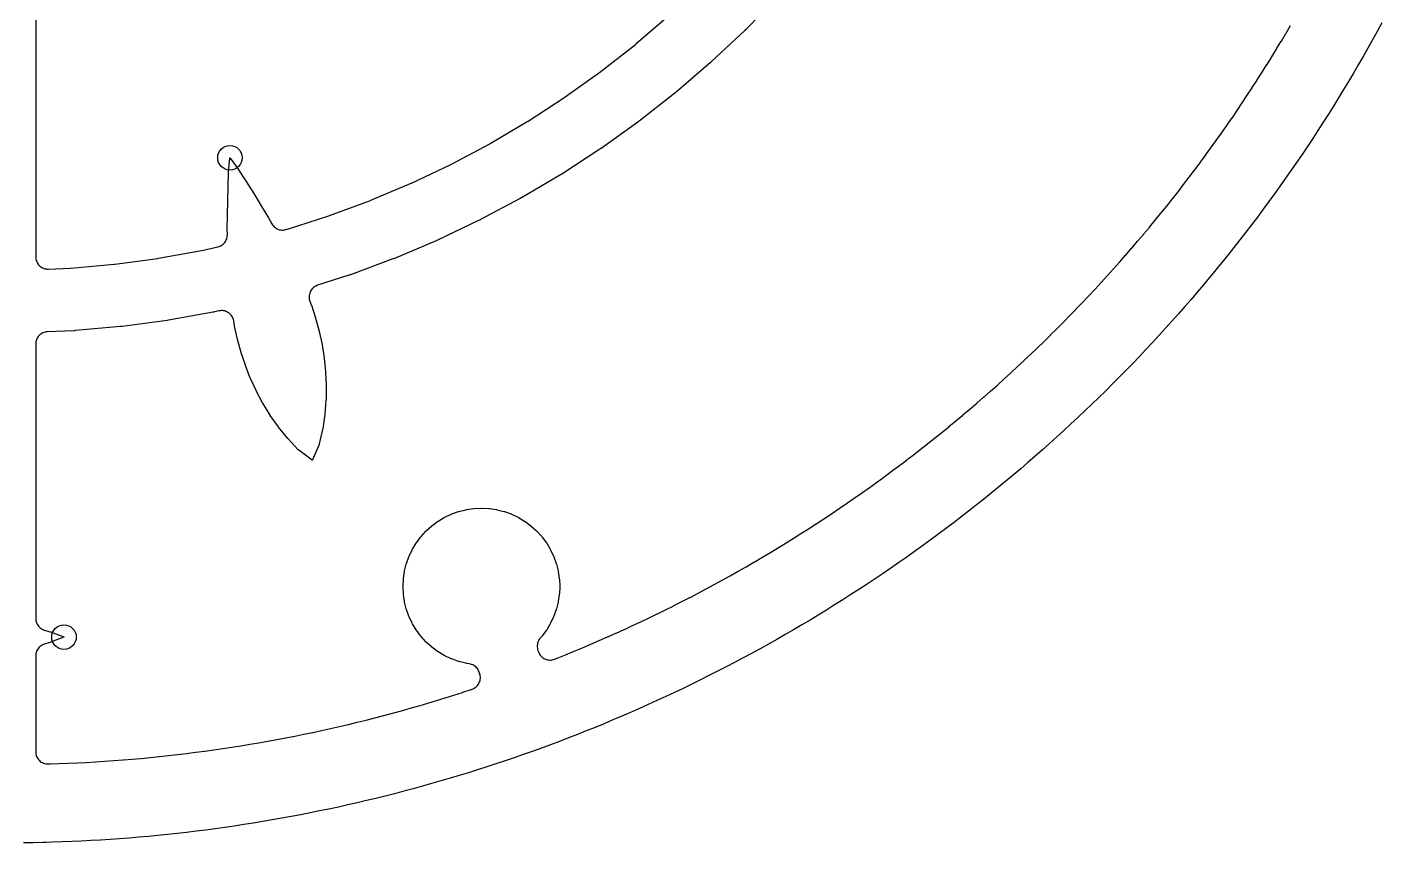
# Model space of a CAD drawing. Header units: millimetres. Extents: x -31.9 to 31.9, y -31.9 to 31.9.
# Drawn here: x 0.46 to 28.04, y -31.9 to -15.29 of the extents above; entities that cross this region are included whole.
import ezdxf

# ---------------------------------------------------------------- set-up
doc = ezdxf.new("R2010")
doc.units = ezdxf.units.MM
for name, color, linetype in [('CUT_INNER', 6, 'Continuous'), ('CUT_OUTER', 1, 'Continuous'), ('ENGRAVE', 7, 'Continuous')]:
    doc.layers.add(name, color=color, linetype=linetype)

msp = doc.modelspace()

# ---------------------------------------------------------------- linework, layer by layer
at = {"layer": 'CUT_INNER'}
for points in [[(0.638, -13.9015), (0.638, -19.9685), (0.6393, -19.9937), (0.6431, -20.0187), (0.6494, -20.0431), (0.6581, -20.0668), (0.6692, -20.0894), (0.6825, -20.1109), (0.6979, -20.1308), (0.7152, -20.1492), (0.7343, -20.1657), (0.7549, -20.1802), (0.7769, -20.1925), (0.8001, -20.2026), (0.8241, -20.2102), (0.8488, -20.2154), (0.8739, -20.2181), (0.8991, -20.2183), (1.3408, -20.1987), (1.3519, -20.1979), (2.2355, -20.1193), (2.2465, -20.1181), (3.1258, -20.0003), (3.1367, -19.9986), (4.0099, -19.842), (4.0207, -19.8398), (4.3446, -19.7667), (4.3679, -19.7603), (4.3904, -19.7516), (4.412, -19.7408), (4.4325, -19.728), (4.4516, -19.7133), (4.4692, -19.6967), (4.4852, -19.6786), (4.4993, -19.659), (4.5114, -19.6381), (4.5215, -19.6162), (4.5294, -19.5934), (4.5351, -19.5699), (4.5385, -19.546), (4.5396, -19.5219), (4.5391, -19.4065), (4.5391, -19.405), (4.5414, -19.1187), (4.5462, -18.8297), (4.5532, -18.5401), (4.5532, -18.5387), (4.5633, -18.253), (4.5638, -18.2452), (4.5918, -17.9599), (4.5927, -17.9544), (4.5962, -17.9587), (4.7652, -18.1902), (4.7696, -18.1967), (4.9233, -18.4378), (4.924, -18.4389), (5.0761, -18.6834), (5.2268, -18.9297), (5.3752, -19.177), (5.376, -19.1783), (5.447, -19.2999), (5.4608, -19.321), (5.4766, -19.3406), (5.4943, -19.3584), (5.5137, -19.3745), (5.5346, -19.3884), (5.5568, -19.4002), (5.5801, -19.4098), (5.6042, -19.4169), (5.6289, -19.4216), (5.654, -19.4237), (5.6791, -19.4233), (5.7041, -19.4205), (5.7287, -19.4151), (5.7527, -19.4085), (5.7633, -19.4054), (6.6079, -19.1342), (6.6184, -19.1306), (7.4502, -18.8223), (7.4605, -18.8182), (8.2778, -18.4733), (8.2879, -18.4688), (9.0891, -18.0879), (9.099, -18.0829), (9.8825, -17.6669), (9.8921, -17.6615), (10.6564, -17.2112), (10.6658, -17.2053), (11.4094, -16.7215), (11.4185, -16.7153), (12.1399, -16.199), (12.1488, -16.1923), (12.8465, -15.6445), (12.8551, -15.6375), (13.5278, -15.0593)], [(15.7362, -14.6781), (15.0918, -15.3399), (15.0899, -15.3419), (15.0717, -15.3598), (15.0697, -15.3617), (14.3965, -15.9943), (14.3945, -15.9962), (14.3755, -16.0132), (14.3734, -16.0151), (13.6729, -16.6171), (13.6708, -16.6189), (13.651, -16.6351), (13.6489, -16.6369), (12.9223, -17.2073), (12.9201, -17.209), (12.8997, -17.2243), (12.8974, -17.2259), (12.1463, -17.7636), (12.144, -17.7651), (12.1229, -17.7795), (12.1206, -17.7811), (11.3464, -18.2849), (11.3441, -18.2863), (11.3223, -18.2998), (11.32, -18.3012), (10.5241, -18.7702), (10.5217, -18.7716), (10.4995, -18.784), (10.497, -18.7854), (9.6812, -19.2185), (9.6787, -19.2198), (9.6559, -19.2313), (9.6534, -19.2325), (8.8191, -19.629), (8.8166, -19.6302), (8.7933, -19.6407), (8.7908, -19.6418), (7.9398, -20.0009), (7.9372, -20.002), (7.9134, -20.0114), (7.9109, -20.0124), (7.0447, -20.3334), (7.0421, -20.3344), (7.018, -20.3427), (7.0154, -20.3436), (6.3772, -20.5484), (6.3549, -20.5568), (6.3334, -20.5672), (6.3131, -20.5797), (6.2941, -20.594), (6.2765, -20.61), (6.2605, -20.6277), (6.2462, -20.6468), (6.2339, -20.6672), (6.2235, -20.6886), (6.2153, -20.711), (6.2091, -20.734), (6.2053, -20.7575), (6.2036, -20.7813), (6.2043, -20.8051), (6.2072, -20.8288), (6.2123, -20.852), (6.2197, -20.8747), (6.2479, -20.9495), (6.2497, -20.9548), (6.3342, -21.2133), (6.336, -21.2191), (6.4075, -21.4806), (6.4091, -21.4869), (6.4668, -21.7517), (6.4681, -21.7585), (6.5113, -22.027), (6.5122, -22.0341), (6.5401, -22.3066), (6.5406, -22.3139), (6.5525, -22.5907), (6.5526, -22.5982), (6.5476, -22.8794), (6.5472, -22.8873), (6.5242, -23.1732), (6.5233, -23.1815), (6.4801, -23.472), (6.4782, -23.4819), (6.4094, -23.7787), (6.408, -23.7838), (6.4061, -23.7889), (6.2735, -24.1031), (6.2709, -24.1084), (6.266, -24.1051), (5.9922, -23.9017), (5.9881, -23.8984), (5.9842, -23.8947), (5.7743, -23.6739), (5.7676, -23.6663), (5.583, -23.4379), (5.5779, -23.4312), (5.4129, -23.1966), (5.4086, -23.1901), (5.2616, -22.9503), (5.2578, -22.9437), (5.1276, -22.6993), (5.1243, -22.6927), (5.01, -22.4438), (5.0072, -22.4372), (4.9081, -22.1839), (4.9058, -22.1774), (4.8211, -21.92), (4.8192, -21.9137), (4.7481, -21.6521), (4.7466, -21.6462), (4.6882, -21.3807), (4.6871, -21.3752), (4.669, -21.2707), (4.6638, -21.2475), (4.6564, -21.2248), (4.6469, -21.203), (4.6354, -21.1821), (4.6219, -21.1625), (4.6066, -21.1442), (4.5897, -21.1274), (4.5712, -21.1124), (4.5514, -21.0992), (4.5304, -21.0879), (4.5084, -21.0786), (4.4857, -21.0715), (4.4624, -21.0666), (4.4387, -21.064), (4.4149, -21.0636), (4.3911, -21.0655), (4.3677, -21.0696), (4.2836, -21.0886), (4.2809, -21.0891), (4.2559, -21.0942), (4.2532, -21.0947), (3.344, -21.2578), (3.3412, -21.2583), (3.316, -21.2622), (3.3133, -21.2626), (2.3977, -21.3852), (2.395, -21.3856), (2.3696, -21.3884), (2.3668, -21.3887), (1.4467, -21.4705), (1.444, -21.4707), (1.4185, -21.4724), (1.4157, -21.4726), (0.8769, -21.4965), (0.8532, -21.4987), (0.8297, -21.5032), (0.8069, -21.5098), (0.7847, -21.5186), (0.7635, -21.5295), (0.7434, -21.5423), (0.7246, -21.557), (0.7073, -21.5735), (0.6917, -21.5915), (0.6779, -21.6109), (0.6659, -21.6315), (0.656, -21.6532), (0.6482, -21.6757), (0.6425, -21.6989), (0.6391, -21.7225), (0.638, -21.7463), (0.638, -27.3261), (0.6392, -27.3505), (0.6428, -27.3746), (0.6487, -27.3983), (0.6568, -27.4213), (0.6672, -27.4434), (0.6797, -27.4644), (0.6942, -27.484), (0.7105, -27.5021), (0.7285, -27.5186), (0.748, -27.5333), (0.7689, -27.5459), (0.7909, -27.5565), (0.8138, -27.5649), (0.9327, -27.6018), (0.9401, -27.6044), (1.208, -27.7065), (1.2131, -27.7088), (1.208, -27.711), (0.9401, -27.8131), (0.9327, -27.8157), (0.8138, -27.8527), (0.7909, -27.861), (0.7689, -27.8716), (0.748, -27.8843), (0.7285, -27.8989), (0.7105, -27.9154), (0.6942, -27.9335), (0.6797, -27.9532), (0.6672, -27.9741), (0.6568, -27.9962), (0.6487, -28.0192), (0.6428, -28.0429), (0.6392, -28.067), (0.638, -28.0914), (0.638, -30.0418), (0.6392, -30.0667), (0.643, -30.0914), (0.6491, -30.1156), (0.6577, -30.1391), (0.6685, -30.1615), (0.6816, -30.1828), (0.6967, -30.2027), (0.7137, -30.221), (0.7324, -30.2375), (0.7527, -30.252), (0.7744, -30.2645), (0.7971, -30.2747), (0.8208, -30.2826), (0.8452, -30.2881), (0.8699, -30.2911), (0.8949, -30.2917), (0.9288, -30.2908), (0.9304, -30.2907), (1.1147, -30.2845), (1.1162, -30.2844), (1.3005, -30.2771), (1.302, -30.277), (1.4862, -30.2685), (1.4878, -30.2685), (1.6719, -30.2588), (1.6735, -30.2588), (1.8576, -30.248), (1.8591, -30.2479), (2.0431, -30.236), (2.0447, -30.2359), (2.2286, -30.2229), (2.2301, -30.2228), (2.414, -30.2087), (2.4155, -30.2086), (2.5993, -30.1933), (2.6009, -30.1932), (2.7845, -30.1768), (2.7861, -30.1767), (2.9696, -30.1591), (2.9712, -30.159), (3.1546, -30.1404), (3.1562, -30.1402), (3.3395, -30.1204), (3.341, -30.1203), (3.5243, -30.0994), (3.5258, -30.0992), (3.7089, -30.0772), (3.7104, -30.077), (3.8934, -30.0539), (3.8949, -30.0537), (4.0777, -30.0294), (4.0792, -30.0292), (4.2619, -30.0038), (4.2634, -30.0036), (4.4459, -29.9771), (4.4474, -29.9769), (4.6298, -29.9493), (4.6313, -29.949), (4.8134, -29.9203), (4.815, -29.92), (4.9969, -29.8902), (4.9984, -29.8899), (5.1802, -29.859), (5.1818, -29.8587), (5.3634, -29.8266), (5.3649, -29.8263), (5.5463, -29.7931), (5.5478, -29.7929), (5.729, -29.7586), (5.7305, -29.7583), (5.9115, -29.7228), (5.913, -29.7225), (6.0937, -29.686), (6.0952, -29.6857), (6.2758, -29.6481), (6.2773, -29.6477), (6.4576, -29.609), (6.4591, -29.6087), (6.6391, -29.5688), (6.6406, -29.5685), (6.8204, -29.5275), (6.8219, -29.5272), (7.0015, -29.4851), (7.003, -29.4848), (7.1823, -29.4416), (7.1837, -29.4412), (7.3628, -29.397), (7.3643, -29.3966), (7.543, -29.3513), (7.5445, -29.3509), (7.723, -29.3044), (7.7244, -29.304), (7.9026, -29.2565), (7.9041, -29.2561), (8.082, -29.2074), (8.0835, -29.207), (8.2611, -29.1573), (8.2625, -29.1569), (8.4398, -29.1061), (8.4413, -29.1056), (8.6182, -29.0537), (8.6197, -29.0533), (8.7963, -29.0003), (8.7978, -28.9999), (8.9741, -28.9458), (8.9756, -28.9453), (9.1516, -28.8902), (9.153, -28.8897), (9.3287, -28.8335), (9.3301, -28.833), (9.5054, -28.7757), (9.5069, -28.7752), (9.5196, -28.7709), (9.5429, -28.7619), (9.5651, -28.7505), (9.5861, -28.737), (9.6056, -28.7215), (9.6235, -28.7041), (9.6396, -28.685), (9.6536, -28.6644), (9.6656, -28.6425), (9.6753, -28.6195), (9.6827, -28.5957), (9.6877, -28.5712), (9.6902, -28.5464), (9.6902, -28.5214), (9.6877, -28.4966), (9.6827, -28.4721), (9.6754, -28.4483), (9.6632, -28.4147), (9.6537, -28.3922), (9.6421, -28.3707), (9.6285, -28.3505), (9.6129, -28.3317), (9.5956, -28.3145), (9.5767, -28.299), (9.5563, -28.2855), (9.5348, -28.2741), (9.5122, -28.2648), (9.4889, -28.2577), (9.4649, -28.2529), (9.4052, -28.2441), (9.3932, -28.2417), (9.2532, -28.2066), (9.2415, -28.2031), (9.1057, -28.1545), (9.0944, -28.1498), (8.964, -28.0881), (8.9532, -28.0823), (8.8294, -28.0082), (8.8192, -28.0014), (8.7034, -27.9154), (8.6939, -27.9076), (8.587, -27.8108), (8.5783, -27.8021), (8.4815, -27.6952), (8.4737, -27.6857), (8.3878, -27.5699), (8.3809, -27.5597), (8.3068, -27.436), (8.301, -27.4251), (8.2393, -27.2947), (8.2346, -27.2834), (8.186, -27.1476), (8.1825, -27.1359), (8.1474, -26.9959), (8.145, -26.9839), (8.1239, -26.8412), (8.1227, -26.829), (8.1156, -26.6849), (8.1156, -26.6727), (8.1227, -26.5286), (8.1239, -26.5164), (8.145, -26.3737), (8.1474, -26.3617), (8.1825, -26.2218), (8.186, -26.21), (8.2346, -26.0742), (8.2393, -26.0629), (8.301, -25.9325), (8.3068, -25.9217), (8.3809, -25.7979), (8.3878, -25.7877), (8.4737, -25.6719), (8.4815, -25.6624), (8.5783, -25.5555), (8.587, -25.5469), (8.6939, -25.45), (8.7034, -25.4422), (8.8192, -25.3563), (8.8294, -25.3495), (8.9532, -25.2753), (8.964, -25.2695), (9.0944, -25.2078), (9.1057, -25.2032), (9.2415, -25.1546), (9.2532, -25.151), (9.3932, -25.116), (9.4052, -25.1136), (9.5479, -25.0924), (9.5601, -25.0912), (9.7042, -25.0841), (9.7164, -25.0841), (9.8605, -25.0912), (9.8727, -25.0924), (10.0154, -25.1136), (10.0274, -25.116), (10.1673, -25.151), (10.1791, -25.1546), (10.3149, -25.2032), (10.3262, -25.2078), (10.4566, -25.2695), (10.4674, -25.2753), (10.5912, -25.3495), (10.6014, -25.3563), (10.7172, -25.4422), (10.7267, -25.45), (10.8336, -25.5469), (10.8423, -25.5555), (10.9391, -25.6624), (10.9469, -25.6719), (11.0328, -25.7877), (11.0396, -25.7979), (11.1138, -25.9217), (11.1196, -25.9325), (11.1813, -26.0629), (11.1859, -26.0742), (11.2345, -26.21), (11.2381, -26.2218), (11.2732, -26.3617), (11.2755, -26.3737), (11.2967, -26.5164), (11.2979, -26.5286), (11.305, -26.6727), (11.305, -26.6849), (11.2979, -26.829), (11.2967, -26.8412), (11.2755, -26.9839), (11.2732, -26.9959), (11.2381, -27.1359), (11.2345, -27.1476), (11.1859, -27.2834), (11.1813, -27.2947), (11.1196, -27.4251), (11.1138, -27.436), (11.0396, -27.5597), (11.0328, -27.5699), (10.9469, -27.6857), (10.9391, -27.6952), (10.912, -27.7252), (10.8964, -27.7442), (10.8827, -27.7647), (10.8711, -27.7865), (10.8617, -27.8093), (10.8546, -27.8329), (10.8498, -27.8571), (10.8475, -27.8816), (10.8476, -27.9063), (10.8501, -27.9308), (10.855, -27.955), (10.8623, -27.9786), (10.8744, -28.0118), (10.8841, -28.0348), (10.8961, -28.0568), (10.9101, -28.0774), (10.9262, -28.0965), (10.9441, -28.1139), (10.9637, -28.1295), (10.9847, -28.143), (11.0069, -28.1544), (11.0302, -28.1634), (11.0542, -28.1702), (11.0788, -28.1744), (11.1037, -28.1762), (11.1287, -28.1756), (11.1535, -28.1724), (11.1778, -28.1667), (11.2015, -28.1587), (11.2521, -28.1387), (11.2535, -28.1381), (11.4245, -28.0691), (11.4259, -28.0685), (11.5965, -27.9985), (11.5979, -27.9979), (11.7681, -27.9268), (11.7695, -27.9262), (11.9392, -27.854), (11.9406, -27.8534), (12.1099, -27.7803), (12.1113, -27.7797), (12.2801, -27.7054), (12.2815, -27.7048), (12.4499, -27.6296), (12.4513, -27.6289), (12.6192, -27.5527), (12.6206, -27.552), (12.788, -27.4747), (12.7894, -27.4741), (12.9564, -27.3957), (12.9577, -27.3951), (13.1242, -27.3157), (13.1256, -27.315), (13.2916, -27.2347), (13.293, -27.234), (13.4584, -27.1526), (13.4598, -27.1519), (13.6248, -27.0695), (13.6262, -27.0688), (13.7906, -26.9854), (13.792, -26.9847), (13.9559, -26.9003), (13.9573, -26.8996), (14.1207, -26.8141), (14.1221, -26.8134), (14.285, -26.727), (14.2864, -26.7263), (14.4487, -26.6388), (14.4501, -26.6381), (14.6119, -26.5497), (14.6133, -26.5489), (14.7745, -26.4595), (14.7759, -26.4588), (14.9366, -26.3684), (14.9379, -26.3676), (15.0981, -26.2762), (15.0995, -26.2755), (15.2591, -26.1831), (15.2604, -26.1823), (15.4194, -26.089), (15.4208, -26.0882), (15.5792, -25.9939), (15.5805, -25.9931), (15.7384, -25.8978), (15.7397, -25.897), (15.897, -25.8007), (15.8983, -25.7999), (16.055, -25.7027), (16.0563, -25.7019), (16.2125, -25.6037), (16.2137, -25.6029), (16.3692, -25.5037), (16.3705, -25.5029), (16.5254, -25.4028), (16.5267, -25.402), (16.681, -25.3009), (16.6823, -25.3001), (16.8359, -25.1981), (16.8372, -25.1973), (16.9902, -25.0943), (16.9915, -25.0935), (17.1439, -24.9896), (17.1451, -24.9887), (17.2969, -24.8839), (17.2981, -24.8831), (17.4492, -24.7773), (17.4505, -24.7765), (17.6009, -24.6698), (17.6022, -24.6689), (17.752, -24.5614), (17.7532, -24.5605), (17.9024, -24.452), (17.9036, -24.4511), (18.052, -24.3417), (18.0533, -24.3407), (18.2011, -24.2304), (18.2023, -24.2295), (18.3494, -24.1183), (18.3506, -24.1174), (18.497, -24.0053), (18.4983, -24.0043), (18.644, -23.8913), (18.6452, -23.8904), (18.7902, -23.7765), (18.7914, -23.7755), (18.9358, -23.6607), (18.937, -23.6598), (19.0806, -23.5441), (19.0818, -23.5431), (19.2247, -23.4266), (19.2259, -23.4256), (19.3681, -23.3082), (19.3693, -23.3072), (19.5107, -23.1889), (19.5119, -23.1879), (19.6526, -23.0687), (19.6538, -23.0677), (19.7938, -22.9477), (19.795, -22.9467), (19.9343, -22.8258), (19.9354, -22.8248), (20.0739, -22.7031), (20.0751, -22.7021), (20.2129, -22.5795), (20.214, -22.5785), (20.351, -22.455), (20.3522, -22.454), (20.4884, -22.3297), (20.4896, -22.3287), (20.625, -22.2036), (20.6262, -22.2026), (20.7609, -22.0766), (20.762, -22.0756), (20.896, -21.9488), (20.8971, -21.9478), (21.0303, -21.8202), (21.0314, -21.8191), (21.1637, -21.6908), (21.1648, -21.6897), (21.2964, -21.5605), (21.2975, -21.5594), (21.4283, -21.4294), (21.4294, -21.4283), (21.5594, -21.2975), (21.5605, -21.2964), (21.6897, -21.1648), (21.6908, -21.1637), (21.8191, -21.0314), (21.8202, -21.0303), (21.9478, -20.8971), (21.9488, -20.896), (22.0756, -20.762), (22.0766, -20.7609), (22.2026, -20.6262), (22.2036, -20.625), (22.3287, -20.4896), (22.3297, -20.4884), (22.454, -20.3522), (22.455, -20.351), (22.5785, -20.214), (22.5795, -20.2129), (22.7021, -20.0751), (22.7031, -20.0739), (22.8248, -19.9354), (22.8258, -19.9343), (22.9467, -19.795), (22.9477, -19.7938), (23.0677, -19.6538), (23.0687, -19.6526), (23.1879, -19.5119), (23.1889, -19.5107), (23.3072, -19.3693), (23.3082, -19.3681), (23.4256, -19.2259), (23.4266, -19.2247), (23.5431, -19.0818), (23.5441, -19.0806), (23.6598, -18.937), (23.6607, -18.9358), (23.7755, -18.7914), (23.7765, -18.7902), (23.8904, -18.6452), (23.8913, -18.644), (24.0043, -18.4983), (24.0053, -18.497), (24.1174, -18.3506), (24.1183, -18.3494), (24.2295, -18.2023), (24.2304, -18.2011), (24.3407, -18.0533), (24.3417, -18.052), (24.4511, -17.9036), (24.452, -17.9024), (24.5605, -17.7532), (24.5614, -17.752), (24.6689, -17.6022), (24.6698, -17.6009), (24.7765, -17.4505), (24.7773, -17.4492), (24.8831, -17.2981), (24.8839, -17.2969), (24.9887, -17.1451), (24.9896, -17.1439), (25.0935, -16.9915), (25.0943, -16.9902), (25.1973, -16.8372), (25.1981, -16.8359), (25.3001, -16.6823), (25.3009, -16.681), (25.402, -16.5267), (25.4028, -16.5254), (25.5029, -16.3705), (25.5037, -16.3692), (25.6029, -16.2137), (25.6037, -16.2125), (25.7019, -16.0563), (25.7027, -16.055), (25.7999, -15.8983), (25.8007, -15.897), (25.897, -15.7397), (25.8978, -15.7384), (25.9931, -15.5805), (25.9939, -15.5792), (26.0882, -15.4208), (26.089, -15.4194), (26.1823, -15.2604)]]:
    msp.add_lwpolyline(points, dxfattribs=at)
at = {"layer": 'CUT_OUTER'}
msp.add_lwpolyline([(28.0409, -15.2092), (27.947, -15.381), (27.8521, -15.5522), (27.7561, -15.7228), (27.6592, -15.8928), (27.5611, -16.0622), (27.462, -16.231), (27.3619, -16.3992), (27.2608, -16.5668), (27.1586, -16.7338), (27.0554, -16.9001), (26.9512, -17.0658), (26.846, -17.2308), (26.7398, -17.3952), (26.6325, -17.559), (26.5243, -17.7221), (26.4151, -17.8845), (26.3048, -18.0462), (26.1936, -18.2073), (26.0814, -18.3677), (25.9682, -18.5273), (25.854, -18.6863), (25.7389, -18.8446), (25.6228, -19.0022), (25.5057, -19.1591), (25.3877, -19.3152), (25.2687, -19.4706), (25.1487, -19.6253), (25.0278, -19.7792), (24.906, -19.9324), (24.7832, -20.0849), (24.6595, -20.2366), (24.5349, -20.3875), (24.4093, -20.5376), (24.2828, -20.687), (24.1555, -20.8356), (24.0272, -20.9835), (23.898, -21.1305), (23.7678, -21.2767), (23.6369, -21.4222), (23.505, -21.5668), (23.3722, -21.7106), (23.2385, -21.8536), (23.104, -21.9958), (22.9686, -22.1371), (22.8323, -22.2777), (22.6952, -22.4173), (22.5572, -22.5562), (22.4184, -22.6942), (22.2787, -22.8313), (22.1382, -22.9676), (21.9969, -23.103), (21.8547, -23.2375), (21.7117, -23.3712), (21.5679, -23.5039), (21.4233, -23.6358), (21.2779, -23.7668), (21.1316, -23.8969), (20.9846, -24.0262), (20.8368, -24.1545), (20.6882, -24.2819), (20.5388, -24.4083), (20.3887, -24.5339), (20.2377, -24.6585), (20.086, -24.7823), (19.9336, -24.905), (19.7804, -25.0269), (19.6265, -25.1478), (19.4718, -25.2677), (19.3164, -25.3867), (19.1603, -25.5048), (19.0034, -25.6219), (18.8458, -25.738), (18.6876, -25.8531), (18.5286, -25.9673), (18.3689, -26.0805), (18.2085, -26.1927), (18.0475, -26.304), (17.8857, -26.4142), (17.7233, -26.5235), (17.5602, -26.6317), (17.3965, -26.739), (17.2321, -26.8452), (17.0671, -26.9504), (16.9014, -27.0546), (16.7351, -27.1578), (16.5681, -27.26), (16.4005, -27.3611), (16.2323, -27.4613), (16.0635, -27.5603), (15.8941, -27.6584), (15.7241, -27.7554), (15.5535, -27.8514), (15.3823, -27.9463), (15.2106, -28.0401), (15.0382, -28.1329), (14.8653, -28.2247), (14.6919, -28.3154), (14.5178, -28.405), (14.3433, -28.4935), (14.1682, -28.581), (13.9925, -28.6674), (13.8164, -28.7527), (13.6397, -28.8369), (13.4625, -28.9201), (13.2848, -29.0021), (13.1066, -29.0831), (12.9279, -29.163), (12.7487, -29.2418), (12.569, -29.3194), (12.3889, -29.396), (12.2083, -29.4715), (12.0272, -29.5458), (11.8457, -29.6191), (11.6638, -29.6912), (11.4814, -29.7622), (11.2985, -29.8321), (11.1153, -29.9008), (10.9316, -29.9685), (10.7475, -30.035), (10.563, -30.1004), (10.3781, -30.1646), (10.1928, -30.2277), (10.0072, -30.2897), (9.8211, -30.3505), (9.6347, -30.4102), (9.4479, -30.4688), (9.2608, -30.5262), (9.0733, -30.5824), (8.8855, -30.6375), (8.6974, -30.6915), (8.5089, -30.7443), (8.3201, -30.7959), (8.1309, -30.8464), (7.9415, -30.8957), (7.7518, -30.9438), (7.5618, -30.9908), (7.3715, -31.0366), (7.1809, -31.0813), (6.9901, -31.1247), (6.799, -31.167), (6.6076, -31.2082), (6.416, -31.2481), (6.2241, -31.2869), (6.032, -31.3245), (5.8397, -31.3609), (5.6472, -31.3962), (5.4544, -31.4302), (5.2615, -31.4631), (5.0683, -31.4948), (4.875, -31.5253), (4.6815, -31.5546), (4.4878, -31.5827), (4.2939, -31.6097), (4.0998, -31.6354), (3.9057, -31.66), (3.7113, -31.6834), (3.5168, -31.7055), (3.3222, -31.7265), (3.1275, -31.7463), (2.9327, -31.7649), (2.7377, -31.7823), (2.5426, -31.7985), (2.3475, -31.8135), (2.1522, -31.8273), (1.9569, -31.8399), (1.7615, -31.8513), (1.566, -31.8615), (1.3705, -31.8705), (1.1749, -31.8784), (0.9793, -31.885), (0.848, -31.8886), (0.7829, -31.8904), (0.5872, -31.8946), (0.3915, -31.8976)], dxfattribs=at)
at = {"layer": 'ENGRAVE'}
for centre in [(4.5925, -17.9536), (1.2139, -27.7088)]:
    msp.add_circle(centre, 0.25, dxfattribs=at)

doc.saveas('drawing.dxf')
